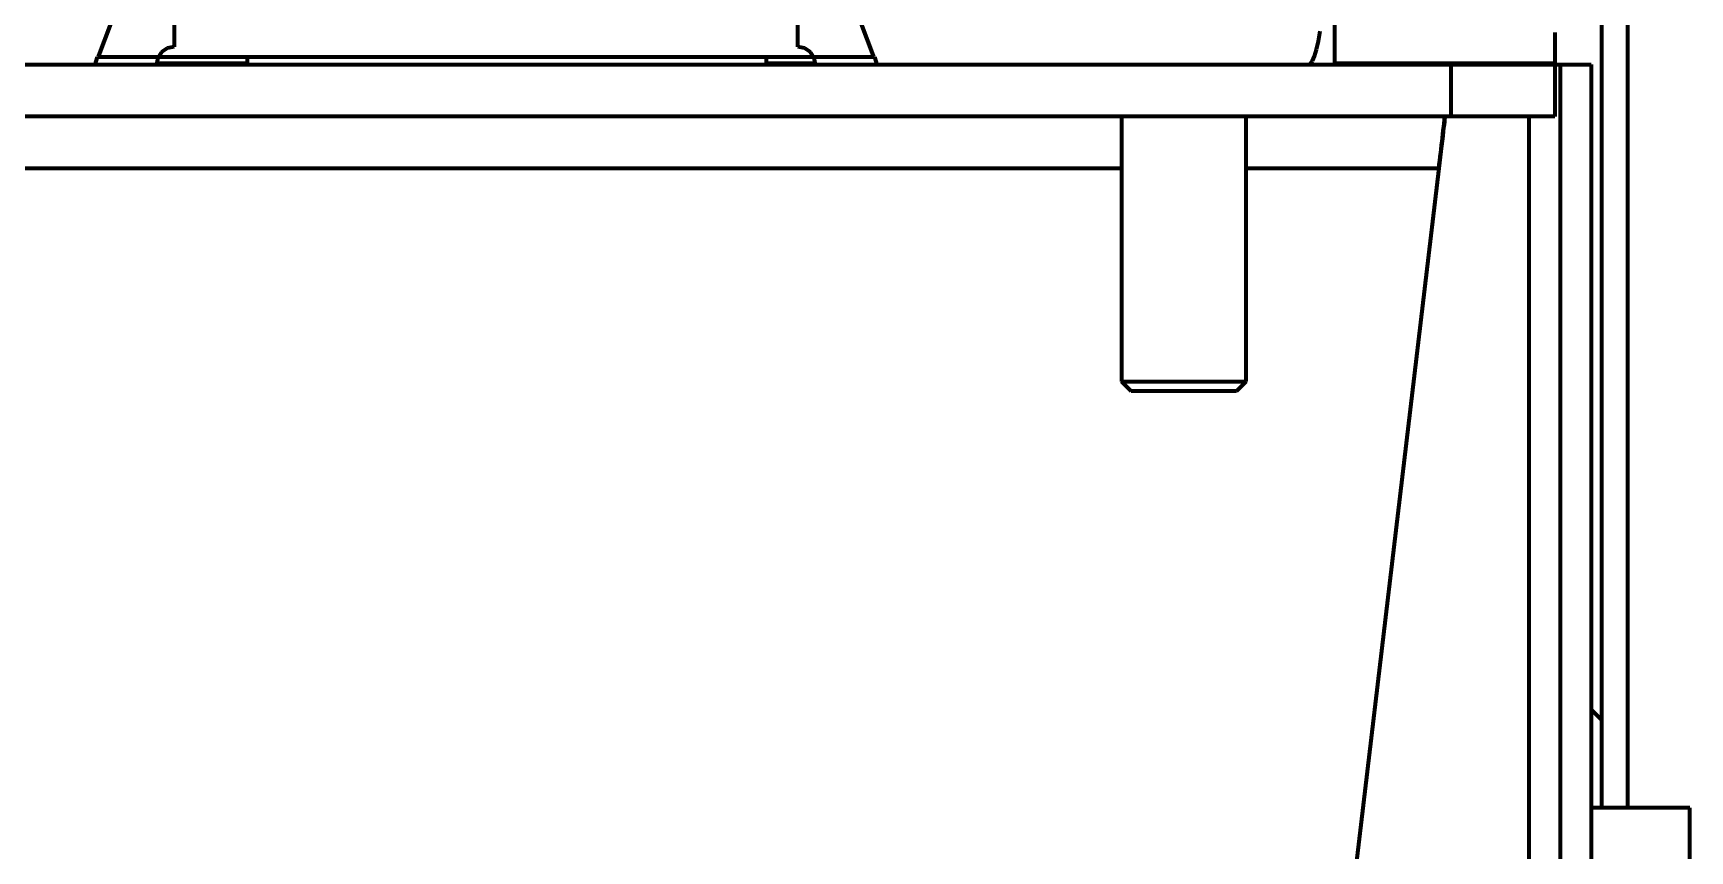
# Model space of a CAD drawing. Header units: millimetres. Extents: x 0 to 594, y 0 to 420.
# Drawn here: x 153.85 to 160.24, y 385.47 to 388.62 of the extents above; entities that cross this region are included whole.
import ezdxf

# ---------------------------------------------------------------- set-up
doc = ezdxf.new("R2010")
doc.units = ezdxf.units.MM

msp = doc.modelspace()

# ---------------------------------------------------------------- linework, layer by layer
at = {"color": 1, "lineweight": 70}
for p, q in [((159.9964, 392.4325), (159.9964, 385.6325)), ((159.8964, 392.0925), (159.8964, 385.9725)), ((154.3944, 389.1125), (154.3944, 388.5685)), ((156.7984, 388.5685), (156.7984, 389.1125)), ((158.8664, 389.1205), (158.8664, 388.5005)), ((158.8664, 389.0445), (158.8664, 388.5005)), ((154.1349, 388.6197), (154.1182, 388.5753)), ((154.1516, 388.6635), (154.1349, 388.6197)), ((157.0579, 388.6197), (157.0412, 388.6635)), ((157.0746, 388.5753), (157.0579, 388.6197)), ((158.8048, 388.5908), (158.8119, 388.6298)), ((159.7164, 388.6242), (159.7164, 388.5042)), ((154.1182, 388.5753), (154.1015, 388.5305)), ((154.3684, 388.5633), (154.3463, 388.5486)), ((154.3944, 388.5685), (154.3684, 388.5633)), ((156.8244, 388.5633), (156.7984, 388.5685)), ((156.8465, 388.5486), (156.8244, 388.5633)), ((157.0913, 388.5305), (157.0746, 388.5753)), ((158.7898, 388.5333), (158.7974, 388.5585)), ((158.7974, 388.5585), (158.8048, 388.5908)), ((152.0236, 388.5005), (159.3164, 388.5005)), ((154.0905, 388.5005), (154.0985, 388.5305)), ((154.0985, 388.5305), (154.1015, 388.5305)), ((154.1015, 388.5305), (154.3122, 388.5305)), ((154.3122, 388.5305), (154.5242, 388.5305)), ((154.3316, 388.5265), (154.3264, 388.5005)), ((154.6764, 388.5042), (154.3265, 388.5042)), ((154.3463, 388.5486), (154.3316, 388.5265)), ((154.5242, 388.5305), (154.7373, 388.5305)), ((154.6764, 388.5305), (154.6764, 388.5042)), ((154.7373, 388.5305), (154.9513, 388.5305)), ((154.9513, 388.5305), (155.166, 388.5305)), ((155.166, 388.5305), (155.3811, 388.5305)), ((155.3811, 388.5305), (155.5964, 388.5305)), ((155.5964, 388.5305), (155.8117, 388.5305)), ((155.8117, 388.5305), (156.0269, 388.5305)), ((156.0269, 388.5305), (156.2415, 388.5305)), ((156.2415, 388.5305), (156.4555, 388.5305)), ((156.4555, 388.5305), (156.6686, 388.5305)), ((156.6686, 388.5305), (156.8806, 388.5305)), ((156.6764, 388.5305), (156.6764, 388.5042)), ((156.8663, 388.5042), (156.6764, 388.5042)), ((156.8612, 388.5265), (156.8465, 388.5486)), ((156.8664, 388.5005), (156.8612, 388.5265)), ((156.8806, 388.5305), (157.0913, 388.5305)), ((157.0913, 388.5305), (157.0943, 388.5305)), ((157.0943, 388.5305), (157.1023, 388.5005)), ((158.7664, 388.5005), (158.7743, 388.5041)), ((158.7743, 388.5041), (158.7821, 388.5151)), ((158.7821, 388.5151), (158.7898, 388.5333)), ((159.7164, 388.5042), (158.8664, 388.5042)), ((158.9964, 388.5005), (158.9964, 388.5042)), ((159.3164, 388.5005), (159.3612, 388.5005)), ((159.3164, 388.3005), (159.3164, 388.5005)), ((159.3612, 388.5005), (159.4054, 388.5005)), ((159.4054, 388.5005), (159.4485, 388.5005)), ((159.4485, 388.5005), (159.49, 388.5005)), ((159.49, 388.5005), (159.5292, 388.5005)), ((159.5292, 388.5005), (159.5658, 388.5005)), ((159.5658, 388.5005), (159.5993, 388.5005)), ((159.5993, 388.5005), (159.6291, 388.5005)), ((159.6291, 388.5005), (159.6551, 388.5005)), ((159.6551, 388.5005), (159.6768, 388.5005)), ((159.6768, 388.5005), (159.694, 388.5005)), ((159.694, 388.5005), (159.7064, 388.5005)), ((159.7064, 388.5005), (159.7139, 388.5005)), ((159.7139, 388.5005), (159.7164, 388.5005)), ((159.7164, 388.5005), (159.7164, 388.3005)), ((159.7164, 388.5005), (159.7191, 388.5005)), ((159.7191, 388.5005), (159.7216, 388.5005)), ((159.7216, 388.5005), (159.7239, 388.5005)), ((159.7239, 388.5005), (159.7261, 388.5005)), ((159.7261, 388.5005), (159.728, 388.5005)), ((159.728, 388.5005), (159.7298, 388.5005)), ((159.7298, 388.5005), (159.7313, 388.5005)), ((159.7313, 388.5005), (159.7327, 388.5005)), ((159.7327, 388.5005), (159.7338, 388.5005)), ((159.7338, 388.5005), (159.7347, 388.5005)), ((159.7347, 388.5005), (159.7355, 388.5005)), ((159.7355, 388.5005), (159.736, 388.5005)), ((159.736, 388.5005), (159.7363, 388.5005)), ((159.7363, 388.5005), (159.7364, 388.5005)), ((159.7364, 388.5005), (159.7364, 373.0805)), ((159.7364, 388.5005), (159.8564, 388.5005)), ((159.8564, 388.5005), (159.8564, 373.0805)), ((159.3164, 388.3005), (152.0236, 388.3005)), ((158.0464, 388.3005), (158.0464, 387.2773)), ((158.5264, 387.2773), (158.5264, 388.3005)), ((159.2911, 388.2874), (159.2926, 388.3005)), ((159.2925, 388.2992), (159.2921, 388.2955)), ((159.2926, 388.3005), (159.2925, 388.2992)), ((159.3612, 388.3005), (159.3164, 388.3005)), ((159.4054, 388.3005), (159.3612, 388.3005)), ((159.4485, 388.3005), (159.4054, 388.3005)), ((159.49, 388.3005), (159.4485, 388.3005)), ((159.5292, 388.3005), (159.49, 388.3005)), ((159.5658, 388.3005), (159.5292, 388.3005)), ((159.5993, 388.3005), (159.5658, 388.3005)), ((159.6291, 388.3005), (159.5993, 388.3005)), ((159.6164, 377.8005), (159.6164, 388.3005)), ((159.6551, 388.3005), (159.6291, 388.3005)), ((159.6768, 388.3005), (159.6551, 388.3005)), ((159.694, 388.3005), (159.6768, 388.3005)), ((159.7064, 388.3005), (159.694, 388.3005)), ((159.7139, 388.3005), (159.7064, 388.3005)), ((159.7164, 388.3005), (159.7139, 388.3005)), ((159.2857, 388.2419), (159.2837, 388.2252)), ((159.2846, 388.2326), (159.2862, 388.2466)), ((159.2875, 388.2568), (159.2857, 388.2419)), ((159.2862, 388.2466), (159.2879, 388.2604)), ((159.289, 388.2698), (159.2875, 388.2568)), ((159.2879, 388.2604), (159.2895, 388.274)), ((159.2903, 388.2807), (159.289, 388.2698)), ((159.2895, 388.274), (159.2911, 388.2874)), ((159.2913, 388.2893), (159.2903, 388.2807)), ((159.2921, 388.2955), (159.2913, 388.2893)), ((159.276, 388.1601), (159.2777, 388.1748)), ((159.2792, 388.1873), (159.2767, 388.1665)), ((159.2777, 388.1748), (159.2795, 388.1895)), ((159.2815, 388.2069), (159.2792, 388.1873)), ((159.2795, 388.1895), (159.2812, 388.204)), ((159.2812, 388.204), (159.2829, 388.2184)), ((159.2837, 388.2252), (159.2815, 388.2069)), ((159.2829, 388.2184), (159.2846, 388.2326)), ((159.2715, 388.1229), (159.2689, 388.1005)), ((159.2689, 388.1005), (159.2707, 388.1154)), ((159.2707, 388.1154), (159.2724, 388.1304)), ((159.2742, 388.145), (159.2715, 388.1229)), ((159.2724, 388.1304), (159.2742, 388.1453)), ((159.2767, 388.1665), (159.2742, 388.145)), ((159.2742, 388.1453), (159.276, 388.1601)), ((153.2864, 388.1005), (158.0464, 388.1005)), ((159.2689, 388.1005), (158.1583, 378.7533)), ((158.5264, 388.1005), (159.2689, 388.1005)), ((158.0832, 387.2405), (158.0464, 387.2773)), ((158.0464, 387.2773), (158.0524, 387.2773)), ((158.0524, 387.2773), (158.0702, 387.2773)), ((158.0702, 387.2773), (158.0988, 387.2773)), ((158.0988, 387.2773), (158.1368, 387.2773)), ((158.1368, 387.2773), (158.1823, 387.2773)), ((158.1823, 387.2773), (158.233, 387.2773)), ((158.233, 387.2773), (158.2864, 387.2773)), ((158.2864, 387.2773), (158.3398, 387.2773)), ((158.3398, 387.2773), (158.3905, 387.2773)), ((158.3905, 387.2773), (158.436, 387.2773)), ((158.436, 387.2773), (158.4741, 387.2773)), ((158.4741, 387.2773), (158.5026, 387.2773)), ((158.4896, 387.2405), (158.5264, 387.2773)), ((158.5026, 387.2773), (158.5204, 387.2773)), ((158.5204, 387.2773), (158.5264, 387.2773)), ((158.0883, 387.2405), (158.0832, 387.2405)), ((158.1033, 387.2405), (158.0883, 387.2405)), ((158.1275, 387.2405), (158.1033, 387.2405)), ((158.1597, 387.2405), (158.1275, 387.2405)), ((158.1982, 387.2405), (158.1597, 387.2405)), ((158.2412, 387.2405), (158.1982, 387.2405)), ((158.2864, 387.2405), (158.2412, 387.2405)), ((158.3316, 387.2405), (158.2864, 387.2405)), ((158.3746, 387.2405), (158.3316, 387.2405)), ((158.4131, 387.2405), (158.3746, 387.2405)), ((158.4453, 387.2405), (158.4131, 387.2405)), ((158.4695, 387.2405), (158.4453, 387.2405)), ((158.4845, 387.2405), (158.4695, 387.2405)), ((158.4896, 387.2405), (158.4845, 387.2405)), ((159.8564, 386.0125), (159.8964, 385.9725)), ((159.8964, 385.9725), (159.8964, 385.6325)), ((160.2364, 385.6325), (159.8564, 385.6325)), ((160.2364, 384.4325), (160.2364, 385.6325))]:
    msp.add_line(p, q, dxfattribs=at)

doc.saveas('drawing.dxf')
